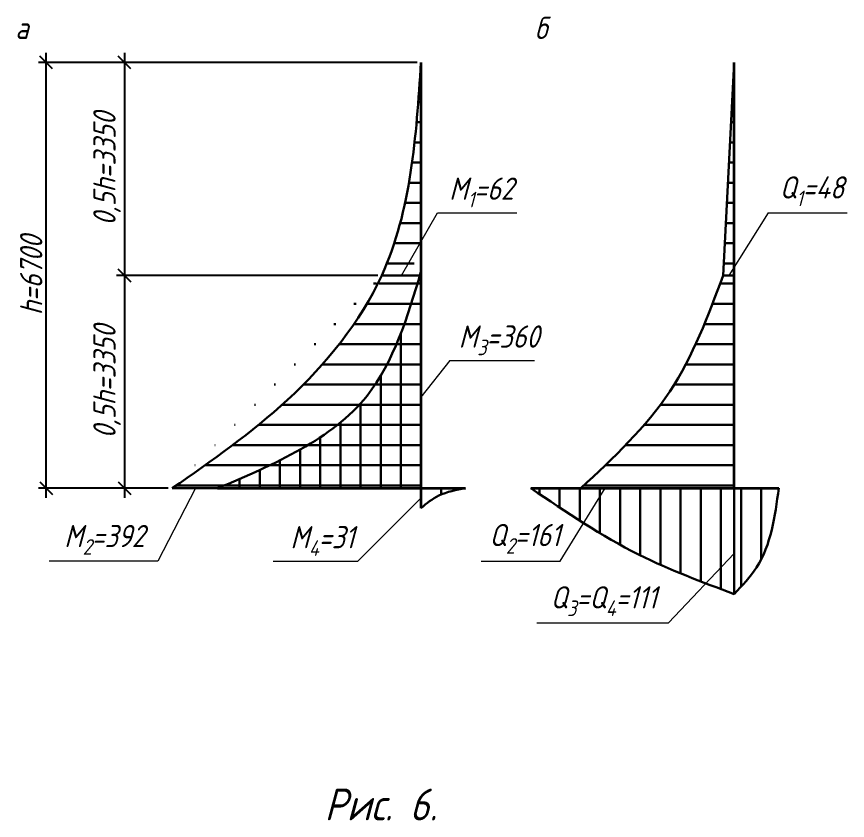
# Model space of a CAD drawing. Header units: millimetres. Extents: x -1004 to 900128, y -352756 to 107728.
# Drawn here: x 95748 to 108824, y -39 to 12608 of the extents above; entities that cross this region are included whole.
import ezdxf

# ---------------------------------------------------------------- set-up
doc = ezdxf.new("R2010")
doc.units = ezdxf.units.MM
for name, color, linetype, lineweight in [('basic', 95, 'Continuous', 30), ('size', 45, 'Continuous', 20), ('text', 13, 'Continuous', 20), ('thick', 42, 'Continuous', 35), ('thin', 153, 'Continuous', 18)]:
    doc.layers.add(name, color=color, linetype=linetype, lineweight=lineweight)
doc.styles.add('Structures', font='isocpeur.ttf', dxfattribs={"width": 0.85, "oblique": 15})
doc.styles.add('structures 5', font='isocpeur.ttf', dxfattribs={"width": 0.85, "oblique": 15, "height": 5})
doc.dimstyles.new('structures 3.5', dxfattribs={"dimtxt": 3.5, "dimasz": 2, "dimexe": 1.25, "dimexo": 0.625, "dimtad": 1, "dimtxsty": 'Structures', "dimblk": 'OBLIQUE', "dimcen": 2.5, "dimdle": 1.5, "dimadec": 0, "dimazin": 0, "dimtfac": 1, "dimtmove": 0, "dimatfit": 3, "dimfxl": 1, "dimarcsym": 0})
pattern_1 = [(90, (6863.791802415362, 151.3693740683375), (-317.5, 0), [])]

# ---------------------------------------------------------------- blocks, each defined once
blk = doc.blocks.new('_Oblique')
at = {"color": 0, "linetype": 'ByBlock', "lineweight": -2}
blk.add_line((-0.5, -0.5), (0.5, 0.5), dxfattribs=at)
blk = doc.blocks.new('*D57')
at = {"layer": 'Defpoints', "color": 0, "transparency": 16777216}
for p in [(96214.92317292208, 11886.8180392996), (102112.0523608328, 11886.8180392996), (98197.05236083278, 5186.818039299595)]:
    blk.add_point(p, dxfattribs=at)
at = {"layer": 'size', "color": 0, "lineweight": -2, "transparency": 16777216}
for p, q in [((96214.92317292208, 5036.818039299594), (96214.92317292208, 12036.8180392996)), ((102049.5523608328, 11886.8180392996), (96089.92317292208, 11886.8180392996)), ((98134.55236083278, 5186.818039299595), (96089.92317292208, 5186.818039299594))]:
    blk.add_line(p, q, dxfattribs=at)
at = {"layer": 'size', "color": 0, "lineweight": -2, "transparency": 16777216, "xscale": 200, "yscale": 200, "zscale": 200}
for p, rotation in [((96214.92317292208, 11886.8180392996), 90), ((96214.92317292208, 5186.818039299594), 270)]:
    blk.add_blockref('_Oblique', p, dxfattribs=dict(at, rotation=rotation))
at = {"layer": 'size', "color": 0, "transparency": 16777216, "insert": (95977.42317292206, 8536.818039299567), "char_height": 350, "attachment_point": 5, "rotation": 90, "style": 'Structures'}
blk.add_mtext('h=6700', dxfattribs=at)
blk = doc.blocks.new('*D58')
at = {"layer": 'Defpoints', "color": 0, "transparency": 16777216}
for p in [(102112.0523608328, 11886.8180392996), (97443.79180241568, 8536.818039299596), (101494.0523608328, 8536.818039299596)]:
    blk.add_point(p, dxfattribs=at)
at = {"layer": 'size', "color": 0, "lineweight": -2, "transparency": 16777216}
for p, q in [((97443.79180241568, 12036.8180392996), (97443.79180241568, 8386.818039299596)), ((102049.5523608328, 11886.8180392996), (97318.79180241568, 11886.8180392996)), ((101431.5523608328, 8536.818039299596), (97318.79180241568, 8536.818039299596))]:
    blk.add_line(p, q, dxfattribs=at)
at = {"layer": 'size', "color": 0, "lineweight": -2, "transparency": 16777216, "xscale": 200, "yscale": 200, "zscale": 200}
for p, rotation in [((97443.79180241568, 11886.8180392996), 90), ((97443.79180241568, 8536.818039299596), 270)]:
    blk.add_blockref('_Oblique', p, dxfattribs=dict(at, rotation=rotation))
at = {"layer": 'size', "color": 0, "transparency": 16777216, "insert": (97171.29180241567, 10211.81803929957), "char_height": 350, "attachment_point": 5, "rotation": 90, "style": 'Structures'}
blk.add_mtext('0,5h=3350', dxfattribs=at)
blk = doc.blocks.new('*D59')
at = {"layer": 'Defpoints', "color": 0, "transparency": 16777216}
for p in [(98033.79180241548, 8536.818039299595), (97443.79180241565, 5186.818039299595), (98197.05236083278, 5186.818039299595)]:
    blk.add_point(p, dxfattribs=at)
at = {"layer": 'size', "color": 0, "lineweight": -2, "transparency": 16777216}
for p, q in [((97443.79180241565, 8686.818039299595), (97443.79180241565, 5036.818039299595)), ((97971.29180241548, 8536.818039299595), (97318.79180241565, 8536.818039299595)), ((98134.55236083278, 5186.818039299595), (97318.79180241565, 5186.818039299595))]:
    blk.add_line(p, q, dxfattribs=at)
at = {"layer": 'size', "color": 0, "lineweight": -2, "transparency": 16777216, "xscale": 200, "yscale": 200, "zscale": 200}
for p, rotation in [((97443.79180241565, 8536.818039299595), 90), ((97443.79180241565, 5186.818039299595), 270)]:
    blk.add_blockref('_Oblique', p, dxfattribs=dict(at, rotation=rotation))
at = {"layer": 'size', "color": 0, "transparency": 16777216, "insert": (97171.29180241564, 6861.818039299565), "char_height": 350, "attachment_point": 5, "rotation": 90, "style": 'Structures'}
blk.add_mtext('0,5h=3350', dxfattribs=at)

msp = doc.modelspace()

# ---------------------------------------------------------------- hatches: boundary and pattern name
at = {"layer": 'basic'}
h = msp.add_hatch(dxfattribs=at)
h.set_pattern_fill('ANSI31', color=256, scale=100, angle=315)
h.set_pattern_definition([(0, (6863.791802415362, 151.3693740683375), (8.526512829121202e-14, 317.5), [])])
edge = h.paths.add_edge_path()
edge.add_line((102112.0523608327, 8536.818039299593), (101494.0523608327, 8536.818039299593))
edge.add_spline(control_points=[(101494.0523608327, 8536.818039299593), (101157.8459123135, 7800.729523932707), (100116.7140027255, 6523.651580047463), (98821.49728032883, 5621.675357128196), (98197.05236083275, 5186.818039299593)], knot_values=[0, 0, 0, 9.094947017729282e-13, 2456.252634354829, 4742.864074920832, 4742.864074920832, 4742.864074920832, 4742.864074920832], degree=3, periodic=0)
edge.add_line((98197.05236083275, 5186.818039299593), (102112.0523608327, 5186.818039299593))
edge.add_line((102112.0523608327, 5186.818039299593), (102112.0523608327, 8536.818039299593))
edge = h.paths.add_edge_path()
edge.add_spline(control_points=[(102112.0523608327, 11886.81803929959), (102036.1912936499, 10722.25111304753), (101960.330226467, 9557.68418679547), (101494.0523608327, 8536.818039299593)], knot_values=[0, 0, 0, 0, 3406.526676836684, 3406.526676836684, 3406.526676836684, 3406.526676836684], degree=3, periodic=0)
edge.add_line((101494.0523608327, 8536.818039299593), (101803.0523608327, 8536.818039299593))
edge.add_line((101803.0523608327, 8536.818039299593), (102112.0523608327, 8825.58621349122))
edge.add_line((102112.0523608327, 8825.58621349122), (102112.0523608327, 11886.81803929959))
h = msp.add_hatch(dxfattribs=at)
h.set_pattern_fill('ANSI31', color=256, scale=100, angle=315)
h.set_pattern_definition([(0, (5233.791802415348, 151.3693740683375), (8.526512829121202e-14, 317.5), [])])
edge = h.paths.add_edge_path()
edge.add_line((107043.7918024154, 8536.818039299593), (106868.7918024154, 8536.818039299593))
edge.add_spline(control_points=[(106868.7918024154, 8536.818039299593), (106631.4133842152, 7899.979151504234), (106149.5212663985, 6607.158840902175), (105140.680857308, 5664.915510136685), (104628.7918024154, 5186.818039299592)], knot_values=[0, 0, 0, 0, 2009.443412837147, 4079.288038007142, 4079.288038007142, 4079.288038007142, 4079.288038007142], degree=3, periodic=0)
edge.add_line((104628.7918024154, 5186.818039299593), (107043.7918024154, 5186.818039299593))
edge.add_line((107043.7918024154, 5186.818039299593), (107043.7918024154, 8536.818039299593))
h.paths.add_polyline_path([(107043.7918024154, 11886.81803929959), (106868.7918024154, 8536.818039299593), (107043.7918024154, 8536.818039299593)])
h = msp.add_hatch(dxfattribs=at)
h.set_pattern_fill('ANSI31', color=256, scale=100, angle=45)
h.set_pattern_definition(pattern_1)
edge = h.paths.add_edge_path()
edge.add_line((102112.0523608327, 8536.818039299593), (102095.7975800059, 8536.818039299593))
edge.add_spline(control_points=[(102095.7975800059, 8536.81803929962), (101887.7363681975, 7845.982594334974), (101389.8091268398, 6241.728455457865), (99813.7057257469, 5570.698951042563), (98912.05236083275, 5186.818039299593)], knot_values=[53.91940055703866, 53.91940055703866, 53.91940055703866, 53.91940055703866, 2123.558099905938, 4890.400115360955, 4890.400115360955, 4890.400115360955, 4890.400115360955], degree=3, periodic=0)
edge.add_line((98912.05236083275, 5186.818039299593), (102112.0523608327, 5186.818039299593))
edge.add_line((102112.0523608327, 5186.818039299593), (102112.0523608327, 8536.818039299593))
h = msp.add_hatch(dxfattribs=at)
h.set_pattern_fill('ANSI31', color=256, scale=100, angle=45)
h.set_pattern_definition(pattern_1)
edge = h.paths.add_edge_path()
edge.add_spline(control_points=[(102112.0523608327, 4874.818039299593), (102202.3271994046, 4948.078944714975), (102406.6267689251, 5113.874549291273), (102666.8276828272, 5160.689459702003), (102812.0523608327, 5186.818039299593)], knot_values=[0, 0, 0, 0, 343.5251666801979, 777.4264100885371, 777.4264100885371, 777.4264100885371, 777.4264100885371], degree=3, periodic=0)
edge.add_line((102812.0523608327, 5186.818039299593), (102112.0523608327, 5186.818039299593))
edge.add_line((102112.0523608327, 5186.818039299593), (102112.0523608327, 4874.818039299593))
h = msp.add_hatch(dxfattribs=at)
h.set_pattern_fill('ANSI31', color=256, scale=100, angle=45)
h.set_pattern_definition([(90, (5233.791802415348, 151.3693740683375), (-317.5, 0), [])])
edge = h.paths.add_edge_path()
edge.add_line((104628.7918024154, 5186.818039299593), (103843.7918024154, 5186.818039299593))
edge.add_spline(control_points=[(103843.7918024154, 5186.818039299593), (104397.1680787511, 4812.269603517832), (105400.544255757, 4133.142229126719), (106535.0031659909, 3711.098590235409), (107043.7918024154, 3521.818039299593)], knot_values=[0, 0, 0, 0, 1995.736182874308, 3618.648335892401, 3618.648335892401, 3618.648335892401, 3618.648335892401], degree=3, periodic=0)
edge.add_line((107043.7918024154, 3521.818039299593), (107043.7918024154, 5186.818039299593))
edge.add_line((107043.7918024154, 5186.818039299593), (104628.7918024154, 5186.818039299593))
edge = h.paths.add_edge_path()
edge.add_spline(control_points=[(107043.7918024154, 3521.818039299593), (107170.4641812515, 3656.400624212487), (107597.0694728343, 4109.645786308747), (107683.2212014284, 4742.13473229089), (107743.7918024154, 5186.818039299593)], knot_values=[0, 0, 0, 0, 546.3728786334613, 1840.066187623786, 1840.066187623786, 1840.066187623786, 1840.066187623786], degree=3, periodic=0)
edge.add_line((107743.7918024154, 5186.818039299593), (107043.7918024154, 5186.818039299593))
edge.add_line((107043.7918024154, 5186.818039299593), (107043.7918024154, 3521.818039299593))

# ---------------------------------------------------------------- linework, layer by layer
for p, q in [((106868.7918024154, 8536.818039299593), (107043.7918024154, 11886.81803929959)), ((102112.0523608327, 8536.818039299593), (101494.0523608327, 8536.818039299593)), ((102112.0523608327, 5186.818039299593), (102112.0523608327, 8590.818039299593)), ((107043.7918024154, 8536.818039299593), (106868.7918024154, 8536.818039299593)), ((102112.0523608327, 5186.818039299593), (98197.05236083275, 5186.818039299593)), ((102112.0523608327, 5186.818039299593), (102112.0523608327, 4874.818039299593)), ((107043.7918024154, 5186.818039299593), (104628.7918024154, 5186.818039299593)), ((107043.7918024154, 5186.818039299593), (107043.7918024154, 3521.818039299593))]:
    msp.add_line(p, q, dxfattribs=at)
for points in [[(98197.05236083275, 5186.818039299593), (100011.3286625613, 6578.577135233107), (101494.0523608327, 8536.818039299593), (102112.0523608327, 11886.81803929959)], [(102112.0523608327, 8590.818039299593), (101264.1548134112, 6643.879737053576), (98912.05236083275, 5186.818039299593)], [(106868.7918024154, 8536.818039299593), (106028.7918024153, 6711.369374068337), (104628.7918024154, 5186.818039299592)], [(102112.0523608327, 4874.818039299593), (102393.7918024154, 5071.369374068337), (102812.0523608327, 5186.818039299593)], [(107043.7918024154, 3521.818039299593), (105543.7918024153, 4141.369374068337), (103843.7918024154, 5186.818039299593)], [(107043.7918024154, 3521.818039299593), (107393.7918024153, 3941.369374068337), (107743.7918024154, 5186.818039299593)]]:
    msp.add_spline(points, degree=3, dxfattribs=at)
at = {"layer": 'thick'}
for p, q in [((102112.0523608327, 11886.81803929959), (102112.0523608327, 5186.818039299593)), ((107043.7918024154, 5186.818039299593), (107043.7918024154, 11886.81803929959)), ((98912.05236083275, 5186.818039299593), (102812.0523608327, 5186.818039299593)), ((103843.7918024154, 5186.818039299593), (107743.7918024154, 5186.818039299593))]:
    msp.add_line(p, q, dxfattribs=at)
at = {"layer": 'thin'}
for p, q in [((101803.0523608327, 8536.818039299593), (102373.7918024154, 9522.212399413751)), ((102373.7918024154, 9522.212399413751), (103620.5339970565, 9522.212399413751)), ((107574.7197400427, 9522.212399413751), (106956.2918024154, 8536.818039299593)), ((107574.7197400427, 9522.212399413751), (108821.4619346839, 9522.212399413751)), ((102563.7918024154, 7195.221846703207), (102112.0523608327, 6618.870810792767)), ((102563.7918024154, 7195.221846703207), (103897.6701322685, 7195.221846703207)), ((98563.93201906464, 5186.818039299593), (97968.69881884407, 4037.964728836378)), ((104303.7918024153, 4037.964728836378), (105013.7918024153, 5186.818039299593)), ((101117.6701322685, 4037.964728836378), (102112.0523608327, 5030.818039299593)), ((106008.9052527609, 3071.369374068337), (107043.7918024154, 4161.369374068337)), ((97968.69881884407, 4037.964728836378), (96259.74750901028, 4037.964728836378)), ((99783.79180241536, 4037.964728836378), (101117.6701322685, 4037.964728836378)), ((103057.0496077742, 4037.964728836378), (104303.7918024153, 4037.964728836378)), ((103933.7918024153, 3071.369374068337), (106008.9052527609, 3071.369374068337))]:
    msp.add_line(p, q, dxfattribs=at)

# ---------------------------------------------------------------- texts
at = {"layer": 'text', "attachment_point": 5, "style": 'structures 5'}
for s, insert, char_height, width in [('\\A1;б', (104000.3056479624, 12431.17998012895), 350, 361.7927245815808), ('\\A1;а', (95830.30564796238, 12431.17998012895), 350, 361.7927245815808), ('\\A1;M{\\H0.7x;\\S^ 1;}=62', (103063.6558247908, 9841.990552710544), 350, 1401.583920005622), ('\\A1;Q{\\H0.7x;\\S^ 1;}=48', (108264.5837624182, 9861.369374068337), 350, 1401.583920005622), ('\\A1;M{\\H0.7x;\\S^ 3;}=360', (103340.7919600028, 7515), 350, 1401.583920005622), ('\\A1;M{\\H0.7x;\\S^ 2;}=392', (97130.4526856333, 4375.755155397361), 350, 1514.967067832156), ('\\A1;M{\\H0.7x;\\S^ 4;}=31', (100560.7919600028, 4357.74288213317), 350, 1401.583920005622), ('\\A1;Q{\\H0.7x;\\S^ 2;}=161', (103746.9136301496, 4391.369374068337), 350, 1401.583920005622), ('\\A1;\\pxt3;Q{\\H0.7x;\\S^ 3;\\H1.42857x;=Q\\H0.7x;\\S^ 4;}=111', (104988.9052527609, 3411.369374068337), 350, 1401.583920005622), ('Рис. 6.', (101480.3056479624, 211.1799801289453), 500, 2515.897511271251)]:
    msp.add_mtext(s, dxfattribs=dict(at, insert=insert, char_height=char_height, width=width))

# ---------------------------------------------------------------- dimensions: what is measured, and where the dimension line sits
at = {"layer": 'size'}
for base, p1, p2, text, picture, middle in [((96214.92317292208, 11886.8180392996), (98197.05236083275, 5186.818039299593), (102112.0523608327, 11886.81803929959), 'h=<>', '*D57', (95977.42317292206, 8536.818039299567)), ((97443.79180241568, 8536.818039299596), (102112.0523608327, 11886.81803929959), (101494.0523608327, 8536.818039299593), '0,5h=<>', '*D58', (97171.29180241567, 10211.81803929957)), ((97443.79180241565, 5186.818039299595), (98033.79180241545, 8536.818039299591), (98197.05236083275, 5186.818039299593), '0,5h=<>', '*D59', (97171.29180241564, 6861.818039299565))]:
    dim = msp.add_linear_dim(base=base, p1=p1, p2=p2, angle=90, text=text, dimstyle='structures 3.5', dxfattribs=at)
    dim.commit()
    dim.dimension.update_dxf_attribs({"geometry": picture, "text_midpoint": middle})

doc.saveas('drawing.dxf')
